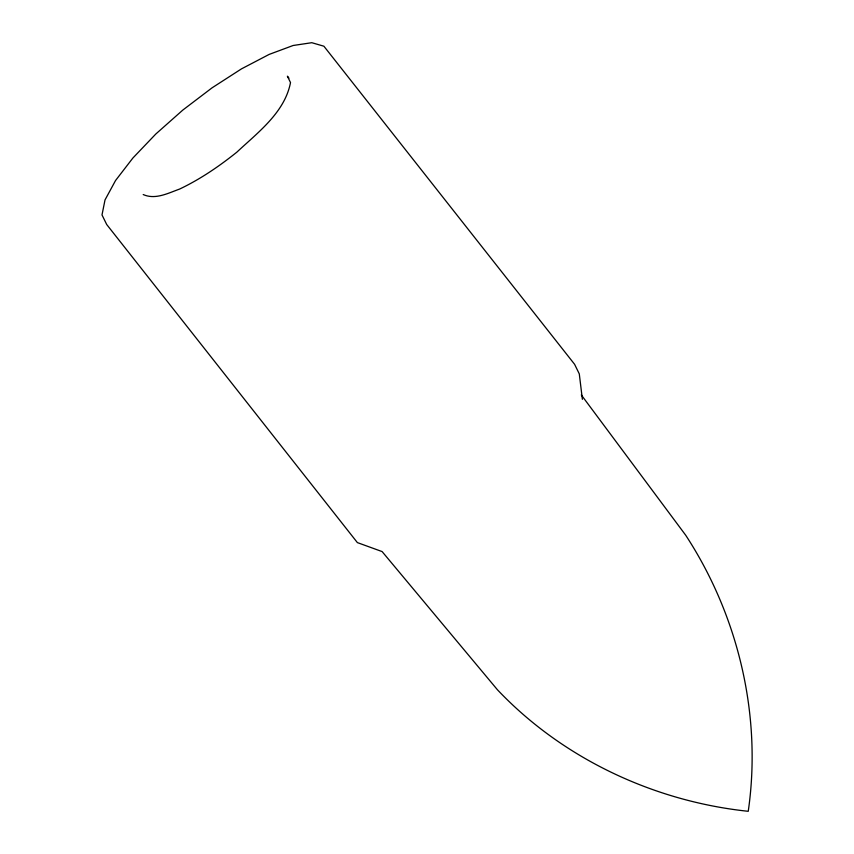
<?xml version="1.0" encoding="UTF-8"?>
<svg xmlns="http://www.w3.org/2000/svg" width="854" height="854" viewBox="0 0 854 854"><rect width="100%" height="100%" fill="white"/><g stroke="black" fill="none" stroke-linecap="round" stroke-linejoin="round"><path stroke-width="1.28" d="M143.205 194.541C155.3 200.007 168.142 193.153 179.553 189.086C200.167 179.297 219.062 166.391 236.836 152.172C257.876 132.455 284.798 112.461 290.509 82.55L287.382 76.187L288.93 78.152M581.296 394.922L685.698 535.223C738.39 615.851 762.099 715.641 748.243 811.3C654.121 801.415 562.669 758.64 497.434 689.765L382.112 551.577L357.378 542.6L106.697 224.506L102 214.92L105.021 199.911L115.557 180.504L132.893 158.011L155.844 133.982L182.841 110.049L212.059 87.834L241.49 68.864L269.138 54.421L293.125 45.497L311.795 42.7L323.901 46.212L574.582 364.295L579.29 373.892L582.375 399.32"/></g></svg>
